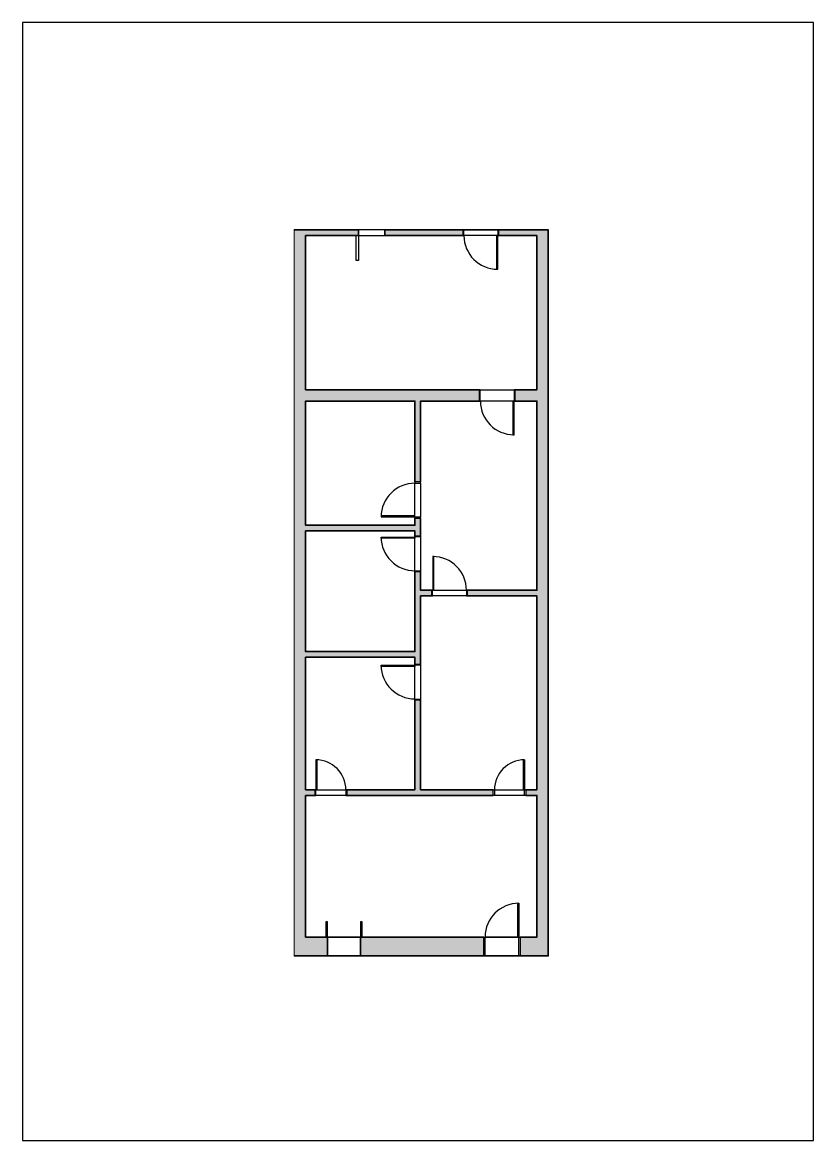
# Paper-space layout 'Layout1' of a CAD drawing. Header units: millimetres. Extents: x 64 to 274, y 59 to 356.
# The model-space entities are those that its viewports show. They can reach past a viewport. Long polylines and large blocks are cut down to what shows.
import ezdxf

# ---------------------------------------------------------------- set-up
doc = ezdxf.new("R2010")
doc.units = ezdxf.units.MM
for name, color, linetype, lineweight in [('A-ALV-___-___-EXI', 250, 'Continuous', 35), ('A-ESC-___-___-EXI', 250, 'Continuous', 25), ('A-JAN-___-___-EXI', 250, 'Continuous', 25), ('A-PIL-___-___-EXI', 250, 'Continuous', 25), ('A-PIS-___-___-EXI', 250, 'Continuous', 25), ('A-POR-___-___-EXI', 250, 'Continuous', 25)]:
    doc.layers.add(name, color=color, linetype=linetype, lineweight=lineweight)

# ---------------------------------------------------------------- blocks, each defined once
blk = doc.blocks.new('SVG - A4-22863845-Não nomeada')
at = {"layer": 'A-PIS-___-___-EXI'}
for p, q in [((64.29, 356.5), (64.29, 59.5)), ((274.29, 356.5), (64.29, 356.5)), ((274.29, 59.5), (274.29, 356.5)), ((64.29, 59.5), (274.29, 59.5))]:
    blk.add_line(p, q, dxfattribs=at)

msp = doc.modelspace()

# ---------------------------------------------------------------- hatches: boundary and pattern name
at = {"layer": 'A-ALV-___-___-EXI'}
for points in [[(2231, -23477), (2531, -23477), (2531, -4197), (2231, -4197), (2231, -20217)], [(3931, -4347), (3931, -4197), (2531, -4197), (2531, -4347)], [(8671, -22977), (8971, -22977), (8971, -4197), (8671, -4197), (8671, -20217)], [(5431, -12192), (5431, -12042), (2531, -12042), (2531, -12192)], [(5431, -15547), (5431, -15397), (2531, -15397), (2531, -15547)], [(3111, -23477), (3111, -22977), (2531, -22977), (2531, -23477)]]:
    msp.add_hatch(color=11, dxfattribs=at).paths.add_polyline_path(points)
h = msp.add_hatch(color=11, dxfattribs=at)
h.paths.add_polyline_path([(8671, -4347), (8671, -4197), (7661, -4197), (7661, -4347)])
h.paths.add_polyline_path([(6701, -4347), (6701, -4197), (4631, -4197), (4631, -4347), (5601, -4347)])
h = msp.add_hatch(color=11, dxfattribs=at)
h.paths.add_polyline_path([(8096, -8742), (8671, -8742), (8671, -8442), (8096, -8442)])
h.paths.add_polyline_path([(7136, -8742), (7136, -8442), (2531, -8442), (2531, -8742), (5601, -8742)])
h = msp.add_hatch(color=11, dxfattribs=at)
h.paths.add_polyline_path([(5431, -19067), (5581, -19067), (5581, -16687), (5431, -16687)])
h.paths.add_polyline_path([(5581, -15727), (5581, -13282), (5431, -13282), (5431, -15727)])
h.paths.add_polyline_path([(5581, -12322), (5581, -11852), (5431, -11852), (5431, -12322)])
h.paths.add_polyline_path([(5581, -10892), (5581, -8742), (5431, -8742), (5431, -10892)])
h = msp.add_hatch(color=11, dxfattribs=at)
h.paths.add_polyline_path([(8671, -13917), (8671, -13767), (6831, -13767), (6831, -13917)])
h.paths.add_polyline_path([(5871, -13917), (5871, -13767), (5581, -13767), (5581, -13917), (5601, -13917)])
h = msp.add_hatch(color=11, dxfattribs=at)
h.paths.add_polyline_path([(8371, -19217), (8671, -19217), (8671, -19067), (8371, -19067)])
h.paths.add_polyline_path([(7511, -19217), (7511, -19067), (3631, -19067), (3631, -19217), (5601, -19217)])
h.paths.add_polyline_path([(2771, -19217), (2771, -19067), (2531, -19067), (2531, -19217)])
h = msp.add_hatch(color=11, dxfattribs=at)
h.paths.add_polyline_path([(8971, -23477), (8971, -22977), (8221, -22977), (8221, -23477)])
h.paths.add_polyline_path([(7261, -23477), (7261, -22977), (3991, -22977), (3991, -23477)])

# ---------------------------------------------------------------- linework, layer by layer
for p, q in [((3931, -4197), (2231, -4197)), ((2231, -4197), (2231, -23477)), ((3931, -4347), (2531, -4347)), ((2531, -4347), (2531, -8442)), ((3931, -4197), (3931, -4347)), ((3931, -4197), (3931, -4347)), ((4631, -4347), (4631, -4197)), ((4631, -4347), (4631, -4197)), ((6701, -4347), (4631, -4347)), ((2531, -8442), (7136, -8442)), ((3991, -23477), (3991, -22977)), ((3991, -22977), (7261, -22977)), ((2231, -23477), (3111, -23477))]:
    msp.add_line(p, q, dxfattribs=at)
at = {"layer": 'A-ALV-___-___-EXI', "color": 7, "lineweight": 35}
for p, q in [((6701, -4197), (4631, -4197)), ((5581, -12322), (5581, -11852)), ((2531, -22977), (2531, -19217)), ((2531, -19217), (2771, -19217)), ((3631, -19217), (7511, -19217)), ((3111, -22977), (2531, -22977)), ((3111, -22977), (3111, -23477)), ((3111, -23477), (3111, -22977)), ((3991, -23477), (3991, -22977)), ((7261, -23477), (3991, -23477))]:
    msp.add_line(p, q, dxfattribs=at)
at = {"layer": 'A-ALV-___-___-EXI', "color": 250}
for p, q in [((5431, -12354), (5431, -12352)), ((7291, -22977), (8159, -22977)), ((8189, -22977), (8191, -22977)), ((8191, -23477), (7291, -23477))]:
    msp.add_line(p, q, dxfattribs=at)
at = {"layer": 'A-ALV-___-___-EXI', "color": 7, "lineweight": 35}
for points in [[(8221, -23477), (8971, -23477), (8971, -4197), (7661, -4197)], [(7661, -4347), (8671, -4347), (8671, -8442), (8096, -8442)], [(5431, -11852), (5431, -12042), (2531, -12042), (2531, -8742), (5431, -8742), (5431, -10892)], [(5581, -10892), (5581, -8742), (7136, -8742)], [(8096, -8742), (8671, -8742), (8671, -13767), (6831, -13767)], [(5431, -13282), (5431, -15397), (2531, -15397), (2531, -12192), (5431, -12192), (5431, -12322)], [(5871, -13767), (5581, -13767), (5581, -13282)], [(5581, -15727), (5581, -13917), (5871, -13917)], [(6831, -13917), (8671, -13917), (8671, -19067), (8371, -19067)], [(2771, -19067), (2531, -19067), (2531, -15547), (5431, -15547), (5431, -15727)], [(5431, -16687), (5431, -19067), (3631, -19067)], [(7511, -19067), (5581, -19067), (5581, -16687)], [(8371, -19217), (8671, -19217), (8671, -22977), (8221, -22977)]]:
    msp.add_lwpolyline(points, dxfattribs=at)
at = {"layer": 'A-JAN-___-___-EXI'}
for p, q in [((4631, -4197), (3931, -4197)), ((4631, -4197), (3931, -4197)), ((3931, -4347), (4631, -4347)), ((3991, -23477), (3111, -23477)), ((3111, -23477), (3991, -23477))]:
    msp.add_line(p, q, dxfattribs=at)
at = {"layer": 'A-JAN-___-___-EXI', "color": 7, "lineweight": 35}
msp.add_line((3991, -22977), (3111, -22977), dxfattribs=at)
at = {"layer": 'A-JAN-___-___-EXI'}
for points in [[(3931, -5007), (3871, -5007), (3871, -4347), (3931, -4347)], [(3111, -22577), (3071, -22577), (3071, -22977), (3111, -22977)], [(4031, -22577), (3991, -22577), (3991, -22977), (4031, -22977)]]:
    msp.add_lwpolyline(points, close=True, dxfattribs=at)
at = {"layer": 'A-POR-___-___-EXI'}
for p, q in [((6701, -4197), (6701, -4347)), ((6731, -4197), (6701, -4197)), ((6701, -4347), (6731, -4347)), ((6731, -4347), (6731, -4197)), ((7629, -4347), (7599, -4347)), ((7599, -4347), (7599, -5243)), ((7629, -5243), (7629, -4347)), ((7661, -4197), (7631, -4197)), ((7631, -4197), (7631, -4347)), ((7631, -4347), (7661, -4347)), ((7661, -4347), (7661, -4197)), ((7599, -5243), (7629, -5243)), ((7136, -8442), (7136, -8742)), ((7166, -8442), (7136, -8442)), ((7166, -8742), (7166, -8442)), ((8096, -8442), (8066, -8442)), ((8066, -8442), (8066, -8742)), ((8096, -8742), (8096, -8442)), ((7136, -8742), (7166, -8742)), ((8064, -8742), (8034, -8742)), ((8034, -8742), (8034, -9638)), ((8064, -9638), (8064, -8742)), ((8066, -8742), (8096, -8742)), ((8034, -9638), (8064, -9638)), ((5581, -10892), (5431, -10892)), ((5431, -10892), (5431, -10922)), ((5431, -10922), (5581, -10922)), ((5581, -10922), (5581, -10892)), ((4535, -11790), (4535, -11820)), ((5431, -11790), (4535, -11790)), ((4535, -11820), (5431, -11820)), ((5431, -11820), (5431, -11790)), ((5581, -11822), (5431, -11822)), ((5431, -11822), (5431, -11852)), ((5431, -11852), (5581, -11852)), ((5581, -11852), (5581, -11822)), ((4535, -12354), (5431, -12354)), ((4535, -12384), (4535, -12354)), ((5431, -12384), (4535, -12384)), ((5431, -12322), (5581, -12322)), ((5431, -12352), (5431, -12322)), ((5581, -12352), (5431, -12352)), ((5431, -12354), (5431, -12384)), ((5581, -12322), (5581, -12352)), ((5933, -12871), (5903, -12871)), ((5903, -12871), (5903, -13767)), ((5933, -13767), (5933, -12871)), ((5431, -13252), (5581, -13252)), ((5431, -13282), (5431, -13252)), ((5581, -13282), (5431, -13282)), ((5581, -13252), (5581, -13282)), ((5901, -13767), (5871, -13767)), ((5871, -13767), (5871, -13917)), ((5871, -13917), (5901, -13917)), ((5901, -13917), (5901, -13767)), ((5903, -13767), (5933, -13767)), ((6831, -13767), (6801, -13767)), ((6801, -13767), (6801, -13917)), ((6801, -13917), (6831, -13917)), ((6831, -13917), (6831, -13767)), ((5431, -15727), (5581, -15727)), ((5431, -15757), (5431, -15727)), ((5581, -15727), (5581, -15757)), ((4535, -15759), (5431, -15759)), ((4535, -15789), (4535, -15759)), ((5431, -15789), (4535, -15789)), ((5581, -15757), (5431, -15757)), ((5431, -15759), (5431, -15789)), ((5431, -16657), (5581, -16657)), ((5431, -16687), (5431, -16657)), ((5581, -16687), (5431, -16687)), ((5581, -16657), (5581, -16687)), ((2833, -18271), (2803, -18271)), ((2803, -18271), (2803, -19067)), ((2833, -19067), (2833, -18271)), ((8309, -19067), (8309, -18271)), ((8309, -18271), (8339, -18271)), ((8339, -18271), (8339, -19067)), ((2801, -19067), (2771, -19067)), ((2771, -19067), (2771, -19217)), ((2771, -19217), (2801, -19217)), ((2801, -19217), (2801, -19067)), ((2803, -19067), (2833, -19067)), ((3631, -19067), (3601, -19067)), ((3601, -19067), (3601, -19217)), ((3601, -19217), (3631, -19217)), ((3631, -19217), (3631, -19067)), ((7511, -19067), (7541, -19067)), ((7511, -19217), (7511, -19067)), ((7541, -19217), (7511, -19217)), ((7541, -19067), (7541, -19217)), ((8339, -19067), (8309, -19067)), ((8341, -19067), (8371, -19067)), ((8341, -19217), (8341, -19067)), ((8371, -19217), (8341, -19217)), ((8371, -19067), (8371, -19217)), ((8159, -22977), (8159, -22081)), ((8159, -22081), (8189, -22081)), ((8189, -22081), (8189, -22977)), ((7261, -22977), (7291, -22977)), ((7261, -23477), (7261, -22977)), ((7291, -22977), (7291, -23477)), ((8189, -22977), (8159, -22977)), ((8191, -22977), (8221, -22977)), ((8191, -23477), (8191, -22977)), ((8221, -22977), (8221, -23477)), ((7291, -23477), (7261, -23477)), ((8221, -23477), (8191, -23477))]:
    msp.add_line(p, q, dxfattribs=at)
at = {"layer": 'A-POR-___-___-EXI', "color": 250}
for p, q in [((6731, -4197), (7631, -4197)), ((7599, -4347), (6731, -4347)), ((7631, -4347), (7629, -4347)), ((7166, -8442), (8066, -8442)), ((8034, -8742), (7166, -8742)), ((8066, -8742), (8064, -8742)), ((5431, -11790), (5431, -10922)), ((5581, -10922), (5581, -11822)), ((5431, -11822), (5431, -11820)), ((5431, -13252), (5431, -12384)), ((5581, -12352), (5581, -13252)), ((5901, -13767), (5903, -13767)), ((6801, -13917), (5901, -13917)), ((5933, -13767), (6801, -13767)), ((5431, -15759), (5431, -15757)), ((5431, -16657), (5431, -15789)), ((5581, -15757), (5581, -16657)), ((2801, -19067), (2803, -19067)), ((3601, -19217), (2801, -19217)), ((2833, -19067), (3601, -19067)), ((7541, -19067), (8309, -19067)), ((8341, -19217), (7541, -19217)), ((8339, -19067), (8341, -19067))]:
    msp.add_line(p, q, dxfattribs=at)
at = {"layer": 'A-POR-___-___-EXI'}
for centre, radius, start, end in [((7629, -4347), 896, 180, 270), ((8064, -8742), 896, 180, 270), ((5431, -11820), 896, 90, 180), ((5431, -12354), 896, 180, 270), ((5903, -13767), 896, 0, 90), ((5431, -15759), 896, 180, 270), ((2803, -19067), 796, 0, 90), ((8339, -19067), 796, 90, 180), ((8189, -22977), 896, 90, 180)]:
    msp.add_arc(centre, radius, start, end, dxfattribs=at)

psp = doc.layouts.get("Layout1")

# ---------------------------------------------------------------- block references
at = {"layer": 'A-ESC-___-___-EXI'}
psp.add_blockref('SVG - A4-22863845-Não nomeada', (0, 0), dxfattribs=at)

# ---------------------------------------------------------------- viewports
at = {"layer": 'A-PIL-___-___-EXI'}
psp.add_viewport(center=(170.17, 204.98), size=(67.4, 193), view_center_point=(5601.08, -13836.75), view_height=19300, dxfattribs=at)

doc.saveas('drawing.dxf')
